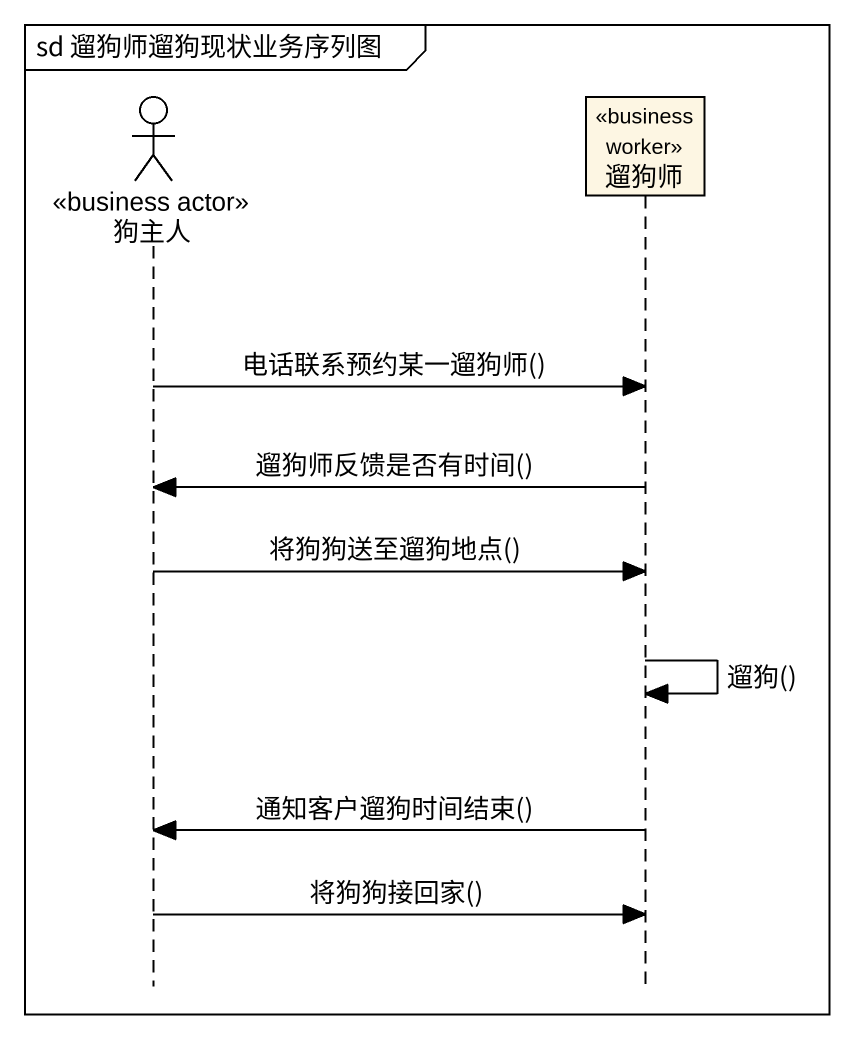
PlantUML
@startuml
mainframe sd 遛狗师遛狗现状业务序列图
hide footbox
actor 狗主人 <<business actor>>
participant 遛狗师 <<business worker>>

狗主人 -> 遛狗师 : 电话联系预约某一遛狗师()
遛狗师 -> 狗主人 : 遛狗师反馈是否有时间()
狗主人 -> 遛狗师 : 将狗狗送至遛狗地点()
遛狗师 -> 遛狗师 : 遛狗()
遛狗师 -> 狗主人 : 通知客户遛狗时间结束()
狗主人 -> 遛狗师 : 将狗狗接回家()
@enduml
